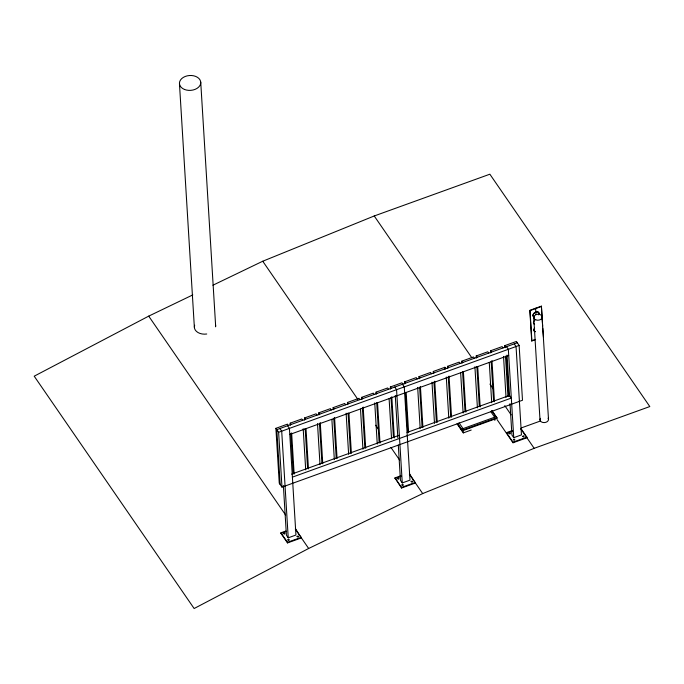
<?xml version="1.0" encoding="UTF-8"?>
<svg xmlns="http://www.w3.org/2000/svg" width="684" height="684" viewBox="0 0 684 684"><rect width="100%" height="100%" fill="white"/><g stroke="black" fill="none" stroke-linecap="round" stroke-linejoin="round"><path stroke-width="1.03" d="M192.794 294.907L148.71 316.128L34.2 376.183L194.136 608.521L308.655 548.474L422.695 493.574L534.17 448.319L649.8 406.553L489.864 174.206L374.233 215.973L262.75 261.228L212.921 285.219M534.777 340.016L531.699 340.803L529.835 310.331L541.403 306.15L548.508 419.301M531.887 341.068L530.023 310.596L541.583 306.415M504.972 347.737L504.843 345.625L516.411 341.444L519.13 345.411L522.49 400.251L281.979 487.136L279.252 483.178L275.9 428.329L287.46 424.148L288.366 425.474M290.332 425.268L290.204 423.157L301.772 418.984L302.679 420.301M304.645 420.104L304.517 417.992L316.076 413.811L316.983 415.137M318.949 414.932L318.821 412.82L330.389 408.647L331.295 409.964M333.262 409.759L333.134 407.655L344.693 403.474L345.608 404.8M347.575 404.595L347.446 402.483L359.006 398.31L359.912 399.627M361.879 399.422L361.75 397.318L373.319 393.138L374.225 394.454M376.191 394.258L376.063 392.146L387.623 387.965L388.529 389.29M390.496 389.085L390.367 386.973L401.935 382.801L402.842 384.117M404.808 383.921L404.68 381.809L416.24 377.628L417.154 378.953M419.121 378.748L418.993 376.636L430.552 372.464L431.459 373.78M433.425 373.575L433.297 371.472L444.865 367.291L445.771 368.616M447.738 368.411L447.61 366.299L459.169 362.127L460.076 363.443M462.042 363.238L461.914 361.135L473.482 356.954L474.388 358.271M476.355 358.074L476.226 355.962L487.786 351.79L488.701 353.106M490.667 352.901L490.539 350.789L502.099 346.617L503.005 347.934M517.318 342.769L276.806 429.646L280.158 484.494M281.979 487.136L278.619 432.288L519.13 345.411M531.699 340.803L535.555 339.409M289.785 434.485L508.716 355.398M291.581 474.14L399.037 435.323M407.074 432.425L509.503 395.42L511.324 398.062L292.393 477.141M471.208 430.039L463.307 432.895L463.042 428.629L494.652 417.206L490.65 411.4M496.917 417.71L496.952 418.317L462.264 430.852L462.23 430.236L496.917 417.71L492.189 410.845M512.427 431.117L506.485 433.263L506.442 432.656L512.393 430.51M521.362 427.893L540.403 421.011M409.434 473.764L415.419 483.007L401.542 488.025L394.967 477.911L400.909 475.765M395.001 478.518L400.952 476.372M510.007 403.611L511.931 435.033L513.744 437.674L521.456 434.887L516.052 346.523L514.231 343.881M526.86 437.144L526.902 437.76L513.026 442.77L512.983 442.163L526.86 437.144L520.917 428.509M398.302 445.087L400.448 480.288L402.269 482.921L409.981 480.142L404.278 386.896L402.457 384.263M401.542 488.025L401.508 487.41L415.385 482.4M295.394 528.655L301.379 537.906L287.502 542.925L280.962 533.417L280.927 532.81L285.878 531.015M280.962 533.417L285.921 531.63M283.373 485.495L286.408 535.179L288.229 537.821L295.941 535.042L289.418 428.389L287.596 425.747M287.502 542.925L287.468 542.309L301.345 537.299M543.447 336.887L542.754 328.217M506.528 346.668L508.34 349.31L513.744 437.674M504.843 345.625L505.75 346.942M490.539 350.789L491.445 352.115M476.226 355.962L477.133 357.279M374.233 215.973L471.84 357.775M489.941 384.075L493.583 389.35M504.766 405.612L511.145 414.872M520.84 428.953L534.17 448.319M461.914 361.135L462.829 362.452M491.642 410.597L496.952 418.317M506.442 432.656L512.983 442.163M497.029 419.54L513.026 442.77M447.61 366.299L448.516 367.624M433.297 371.472L434.203 372.789M459.049 422.815L463.042 428.629M457.502 423.37L462.23 430.236M457.545 423.986L462.264 430.852M457.023 423.764L463.307 432.895M418.993 376.636L419.899 377.961M404.68 381.809L405.586 383.125M394.745 387.041L396.566 389.683L402.269 482.921M390.367 386.973L391.282 388.298M376.063 392.146L376.969 393.462M361.75 397.318L362.657 398.635M262.75 261.228L357.869 399.405M375.653 425.234L378.466 429.33M390.94 447.447L399.67 460.127M409.365 474.209L422.695 493.574M347.446 402.483L348.353 403.808M394.967 477.911L401.508 487.41M333.134 407.655L334.04 408.972M318.821 412.82L319.736 414.145M304.517 417.992L305.423 419.309M290.204 423.157L291.11 424.482M279.893 428.535L281.705 431.176L288.229 537.821M275.9 428.329L278.619 432.288M148.71 316.128L285.63 515.026M295.326 529.108L308.655 548.474M280.927 532.81L287.468 542.309M541.403 306.15L542.626 326.114M535.623 308.245L536.008 314.546M533.742 317.564L540.001 419.942M507.041 355.107L509.589 396.703M506.331 356.441L508.785 396.515M505.493 356.176L507.938 396.25M503.527 356.373L506.04 397.507M491.958 360.553L494.472 401.688M491.18 361.34L493.634 401.423M494.652 417.206L494.848 420.412M489.282 362.597L491.728 402.679M477.714 366.778L480.168 406.852M476.868 366.513L479.322 406.587M474.901 366.709L477.423 407.852M463.41 371.942L465.855 412.024M462.564 371.677L465.017 411.759M460.657 372.934L463.111 413.016M449.029 376.055L451.551 417.197M448.251 376.85L450.705 416.932M446.284 377.055L448.798 418.189M444.865 367.291L444.993 369.403M434.725 381.227L437.238 422.361M433.947 382.014L436.392 422.096M431.98 382.219L434.494 423.353M420.412 386.4L422.926 427.534M419.634 387.187L422.088 427.269M417.668 387.392L420.181 428.526M406.168 392.625L408.622 432.698M405.321 392.359L407.775 432.433M395.267 395.523L397.857 437.905M391.795 396.737L394.309 437.871M391.017 397.524L393.471 437.606M389.111 398.781L391.564 438.863M377.551 402.962L380.005 443.035M376.704 402.696L379.158 442.77M374.738 402.893L377.252 444.027M363.178 407.074L365.692 448.208M362.4 407.861L364.846 447.943M360.494 409.118L362.947 449.2M348.934 413.298L351.379 453.381M348.088 413.033L350.541 453.116M346.121 413.23L348.635 454.373M334.562 417.411L337.075 458.545M333.775 418.198L336.229 458.28M331.877 419.454L334.331 459.537M320.249 422.584L322.762 463.718M319.471 423.37L321.925 463.453M317.504 423.576L320.018 464.71M306.004 428.8L308.458 468.882M305.158 428.535L307.612 468.617M303.192 428.74L305.705 469.874M291.632 432.921L294.146 474.055M290.854 433.707L293.299 473.79M200.728 82.131L215.64 325.9M179.465 83.747L194.376 327.508M548.106 418.232A4.266 2.975 -3.5 0 1 544.156 422.601A4.266 2.975 -3.5 0 1 540.488 418.343M534.187 317.017A3.334 2.197 -34.5 0 1 533.511 313.922A3.334 2.197 -34.5 0 1 537.581 311.913A3.334 2.197 -34.5 0 1 538.641 314.811M534.597 324.276A3.334 2.197 -34.5 0 1 534.597 320.394M535.307 331.689A3.334 2.197 -34.5 0 1 534.495 328.431M534.614 317.043A3.334 2.197 -34.5 0 1 533.272 314.221A3.334 2.197 -34.5 0 1 537.316 311.827A3.334 2.197 -34.5 0 1 538.659 314.657M535.264 331.637A3.334 2.197 -34.5 0 1 534.623 328.149M215.52 325.174A10.662 7.447 -3.5 0 1 215.648 326.815M206.73 334.006A10.662 7.447 -3.5 0 1 194.666 325.242M283.475 533.546C285.416 535.546 285.348 531.442 283.484 533.503M287.844 539.881C289.614 541.95 289.828 537.821 287.844 539.881M297.087 536.538C298.814 538.599 299.13 534.52 297.095 536.504M397.515 478.646C399.302 480.724 399.482 476.577 397.515 478.646M401.884 484.982C403.834 487.017 403.697 482.853 401.884 484.982M411.127 481.647C413.05 483.656 413.093 479.484 411.127 481.647M508.999 433.399C510.803 435.417 511.034 431.322 508.999 433.357M513.359 439.735C515.223 441.727 515.266 437.734 513.376 439.65M522.61 436.392C524.662 438.359 524.243 434.314 522.61 436.349M535.726 319.838A4.266 2.975 -3.5 0 0 542.25 317.214A4.266 2.975 -3.5 0 0 536 314.666A4.266 2.975 -3.5 0 0 535.726 319.838M184.441 89.433A10.662 7.447 -3.5 0 0 200.745 82.875A10.662 7.447 -3.5 0 0 185.116 76.505A10.662 7.447 -3.5 0 0 184.441 89.433"/></g></svg>
